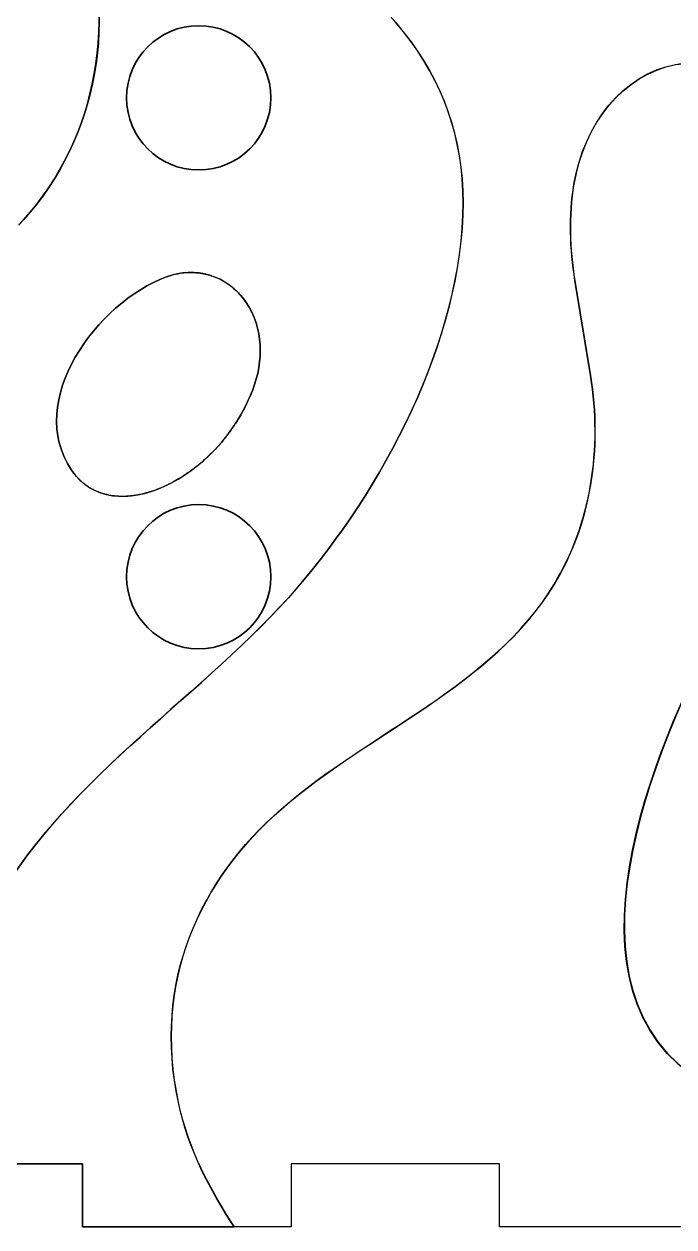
# Model space of a CAD drawing. Header units: millimetres. Extents: x 14 to 1319, y 14 to 743.
# Drawn here: x 911.3 to 1057.3, y 14.2 to 284.3 of the extents above; entities that cross this region are included whole.
import ezdxf

# ---------------------------------------------------------------- set-up
doc = ezdxf.new("R2010")
doc.units = ezdxf.units.MM
doc.layers.add('Layer 1', color=7, linetype='Continuous')

msp = doc.modelspace()

# ---------------------------------------------------------------- linework, layer by layer
at = {"layer": 'Layer 1', "color": 1, "lineweight": 25, "true_color": 0xff0000}
for p, q in [((924.48, 28.35), (877.68, 28.35)), ((924.48, 14.17), (924.48, 28.35)), ((971.29, 28.35), (971.29, 14.17)), ((1018.09, 28.35), (971.29, 28.35)), ((1018.09, 14.17), (1018.09, 28.35)), ((971.29, 14.17), (924.48, 14.17)), ((1064.89, 14.17), (1018.09, 14.17))]:
    msp.add_line(p, q, dxfattribs=at)
at = {"layer": 'Layer 1', "color": 250, "lineweight": 35, "true_color": 0x231f20}
for centre in [(950.56, 267.76), (950.56, 267.76), (950.56, 160.21), (950.56, 160.21)]:
    msp.add_circle(centre, 16.2, dxfattribs=at)
at = {"layer": 'Layer 1'}
for points, knots in [([(963.95, 426.47), (963.5, 426.05), (963.05, 425.61), (962.6, 425.16), (943.95, 406.46), (936.8, 377.36), (944.2, 349.94), (955.45, 308.27), (979.88, 305.16), (998.25, 280.31), (1006.37, 269.33), (1010.46, 256.15), (1009.88, 241.48), (1008.63, 209.9), (989.77, 176.72), (970.69, 155.5), (949.33, 131.75), (919.46, 113.97), (903.58, 84.45), (895.83, 70.03), (892.69, 53.22), (895.3, 36.41), (895.73, 33.63), (896.35, 30.95), (897.1, 28.35)], [201, 201, 201, 201, 202, 202, 202, 203, 203, 203, 204, 204, 204, 205, 205, 205, 206, 206, 206, 207, 207, 207, 208, 208, 208, 209, 209, 209, 209]), ([(897.12, 28.35), (896.37, 30.95), (895.75, 33.63), (895.32, 36.41), (892.72, 53.22), (895.86, 70.03), (903.61, 84.45), (919.49, 113.97), (949.36, 131.75), (970.71, 155.5), (989.79, 176.72), (1008.66, 209.9), (1009.91, 241.48), (1010.49, 256.15), (1006.4, 269.33), (998.28, 280.31), (979.91, 305.16), (955.47, 308.27), (944.23, 349.94), (936.83, 377.35), (943.98, 406.45), (962.62, 425.16), (963.06, 425.61), (963.51, 426.04), (963.95, 426.47)], [448, 448, 448, 448, 449, 449, 449, 450, 450, 450, 451, 451, 451, 452, 452, 452, 453, 453, 453, 454, 454, 454, 455, 455, 455, 456, 456, 456, 456]), ([(910.14, 239.2), (910.49, 239.59), (910.85, 239.97), (911.2, 240.36), (927.88, 258.74), (932.82, 286.12), (923.66, 310.67), (918.11, 325.55), (908.9, 337.86), (897.06, 346.49)], [284, 284, 284, 284, 285, 285, 285, 286, 286, 286, 287, 287, 287, 287]), ([(897.09, 346.49), (908.93, 337.85), (918.14, 325.55), (923.69, 310.67), (932.85, 286.12), (927.91, 258.74), (911.22, 240.36)], [46, 46, 46, 46, 47, 47, 47, 48, 48, 48, 48]), ([(1035.06, 226.73), (1033.88, 233.95), (1033.63, 241.17), (1034.82, 248.36), (1037.07, 261.95), (1045.9, 273.11), (1057.59, 275.23), (1059.8, 275.63), (1061.95, 275.75), (1064.04, 275.59), (1064.79, 275.53), (1065.53, 275.44), (1066.26, 275.32), (1066.5, 275.28), (1066.74, 275.23), (1066.98, 275.19)], [217, 217, 217, 217, 218, 218, 218, 219, 219, 219, 220, 220, 220, 221, 221, 221, 222, 222, 222, 222]), ([(1035.12, 226.72), (1033.94, 233.94), (1033.68, 241.15), (1034.87, 248.35), (1037.12, 261.94), (1045.96, 273.1), (1057.64, 275.22), (1059.83, 275.62), (1061.97, 275.73), (1064.04, 275.59), (1064.79, 275.53), (1065.53, 275.44), (1066.26, 275.32), (1066.5, 275.28), (1066.74, 275.23), (1066.98, 275.19)], [123, 123, 123, 123, 124, 124, 124, 125, 125, 125, 126, 126, 126, 127, 127, 127, 128, 128, 128, 128]), ([(961.22, 221.81), (965.1, 216.16), (965.16, 208.62), (962.69, 202.16), (954.98, 182.07), (931.22, 170.56), (922.02, 184.15), (911.48, 199.73), (927.69, 221.78), (943.32, 227.55), (949.73, 229.92), (956.91, 228.08), (961.22, 221.81)], [0, 0, 0, 0, 1, 1, 1, 2, 2, 2, 3, 3, 3, 4, 4, 4, 4]), ([(923.12, 182.73), (922.73, 183.16), (922.37, 183.64), (922.02, 184.15), (911.48, 199.73), (927.69, 221.78), (943.32, 227.55)], [51, 51, 51, 51, 52, 52, 52, 53, 53, 53, 53]), ([(943.32, 227.55), (943.77, 227.72), (944.23, 227.86), (944.68, 227.98), (946.29, 228.42), (947.94, 228.61), (949.56, 228.52)], [0, 0, 0, 0, 1, 1, 1, 2, 2, 2, 2]), ([(950.29, 228.47), (950.51, 228.45), (950.73, 228.42), (950.94, 228.39), (951.17, 228.36), (951.41, 228.32), (951.64, 228.27)], [4, 4, 4, 4, 5, 5, 5, 6, 6, 6, 6]), ([(951.64, 228.27), (952.58, 228.09), (953.5, 227.81), (954.39, 227.44), (954.59, 227.36), (954.79, 227.27), (954.99, 227.18)], [6, 6, 6, 6, 7, 7, 7, 8, 8, 8, 8]), ([(956.97, 226.06), (957.11, 225.97), (957.24, 225.87), (957.37, 225.78), (957.47, 225.71), (957.57, 225.64), (957.66, 225.56)], [9, 9, 9, 9, 10, 10, 10, 11, 11, 11, 11]), ([(957.66, 225.56), (957.83, 225.43), (958.01, 225.29), (958.18, 225.15), (958.58, 224.83), (958.96, 224.48), (959.32, 224.11)], [11, 11, 11, 11, 12, 12, 12, 13, 13, 13, 13]), ([(959.32, 224.11), (959.55, 223.89), (959.77, 223.65), (959.99, 223.4), (960.42, 222.9), (960.83, 222.37), (961.22, 221.81), (965.1, 216.16), (965.16, 208.62), (962.69, 202.16), (962.37, 201.32), (962.01, 200.49), (961.63, 199.68), (961.43, 199.24), (961.22, 198.81), (961, 198.37), (960.36, 197.11), (959.65, 195.89), (958.9, 194.73), (958.4, 193.97), (957.89, 193.22), (957.34, 192.5), (957.06, 192.13), (956.78, 191.77), (956.51, 191.42)], [13, 13, 13, 13, 14, 14, 14, 15, 15, 15, 16, 16, 16, 17, 17, 17, 18, 18, 18, 19, 19, 19, 20, 20, 20, 21, 21, 21, 21]), ([(958.52, 14.18), (953.05, 22.67), (948.29, 31.4), (946, 42.12), (940.2, 69.31), (950.69, 91.97), (969.1, 108.04), (989.06, 125.46), (1016.48, 135.68), (1030.33, 158.42), (1038.63, 172.05), (1041.24, 189.01), (1038.55, 205.4)], [212, 212, 212, 212, 213, 213, 213, 214, 214, 214, 215, 215, 215, 216, 216, 216, 216]), ([(958.57, 14.17), (953.11, 22.67), (948.34, 31.4), (946.05, 42.11), (940.26, 69.31), (950.73, 91.96), (969.16, 108.03), (989.12, 125.45), (1016.53, 135.66), (1030.38, 158.41), (1038.68, 172.03), (1041.29, 189), (1038.61, 205.39)], [118, 118, 118, 118, 119, 119, 119, 120, 120, 120, 121, 121, 121, 122, 122, 122, 122]), ([(954.77, 189.38), (954.18, 188.73), (953.56, 188.09), (952.94, 187.49), (952.31, 186.89), (951.66, 186.3), (951.01, 185.75)], [23, 23, 23, 23, 24, 24, 24, 25, 25, 25, 25]), ([(948.98, 184.14), (948.66, 183.89), (948.33, 183.66), (948, 183.44), (946.97, 182.73), (945.93, 182.09), (944.89, 181.51), (944.19, 181.13), (943.49, 180.78), (942.79, 180.46)], [28, 28, 28, 28, 29, 29, 29, 30, 30, 30, 31, 31, 31, 31]), ([(925.64, 180.49), (925.41, 180.64), (925.19, 180.8), (924.97, 180.97), (924.53, 181.31), (924.11, 181.68), (923.71, 182.09), (923.51, 182.29), (923.31, 182.51), (923.12, 182.73)], [48, 48, 48, 48, 49, 49, 49, 50, 50, 50, 51, 51, 51, 51]), ([(929.17, 178.85), (928.77, 178.95), (928.38, 179.09), (927.99, 179.25), (927.79, 179.33), (927.6, 179.41), (927.41, 179.5), (927.22, 179.59), (927.03, 179.68), (926.84, 179.78)], [43, 43, 43, 43, 44, 44, 44, 45, 45, 45, 46, 46, 46, 46]), ([(935.57, 178.38), (935.47, 178.37), (935.38, 178.36), (935.28, 178.35), (934.04, 178.22), (932.83, 178.22), (931.65, 178.35), (931.08, 178.41), (930.51, 178.51), (929.95, 178.64), (929.69, 178.7), (929.43, 178.77), (929.17, 178.85)], [39, 39, 39, 39, 40, 40, 40, 41, 41, 41, 42, 42, 42, 43, 43, 43, 43]), ([(942.78, 180.46), (942.43, 180.3), (942.07, 180.15), (941.72, 180.01), (941.02, 179.72), (940.31, 179.47), (939.62, 179.25)], [32, 32, 32, 32, 33, 33, 33, 34, 34, 34, 34]), ([(1062.56, 47.47), (1061.98, 47.83), (1061.41, 48.22), (1060.85, 48.63), (1030.4, 70.85), (1054.3, 125.85), (1068.91, 151.78), (1078.09, 168.08), (1091.04, 180.45), (1107.48, 176.91), (1108.11, 176.78), (1108.74, 176.62), (1109.38, 176.44), (1109.57, 176.39), (1109.76, 176.33), (1109.95, 176.27)], [111, 111, 111, 111, 112, 112, 112, 113, 113, 113, 114, 114, 114, 115, 115, 115, 116, 116, 116, 116]), ([(1109.95, 176.27), (1109.76, 176.33), (1109.57, 176.39), (1109.38, 176.44), (1108.74, 176.62), (1108.11, 176.78), (1107.48, 176.91), (1091.06, 180.4), (1078.12, 168.04), (1068.95, 151.76), (1054.35, 125.82), (1030.44, 70.82), (1060.9, 48.61), (1061.45, 48.21), (1062, 47.83), (1062.56, 47.47)], [66, 66, 66, 66, 67, 67, 67, 68, 68, 68, 69, 69, 69, 70, 70, 70, 71, 71, 71, 71])]:
    msp.add_open_spline(points, degree=3, knots=knots, dxfattribs=at)
for points in [[(949.56, 228.52), (949.68, 228.51), (949.8, 228.51), (949.92, 228.5)], [(949.92, 228.5), (950.04, 228.5), (950.17, 228.49), (950.29, 228.47)], [(954.99, 227.18), (955.67, 226.86), (956.33, 226.49), (956.97, 226.06)], [(1038.55, 205.4), (1038.55, 205.4), (1035.06, 226.73), (1035.06, 226.73)], [(1038.61, 205.39), (1038.61, 205.39), (1035.12, 226.72), (1035.12, 226.72)], [(961.22, 221.81), (961.22, 221.81), (961.22, 221.81), (961.22, 221.81)], [(956.51, 191.42), (955.95, 190.72), (955.38, 190.05), (954.77, 189.39)], [(954.77, 189.39), (954.77, 189.38), (954.77, 189.38), (954.77, 189.38)], [(949.05, 184.19), (949.02, 184.17), (949, 184.15), (948.98, 184.14)], [(950.02, 184.94), (949.7, 184.67), (949.38, 184.42), (949.05, 184.19)], [(951.01, 185.75), (950.68, 185.47), (950.35, 185.19), (950.02, 184.94)], [(926.33, 180.06), (926.09, 180.19), (925.87, 180.33), (925.64, 180.49)], [(926.84, 179.78), (926.67, 179.86), (926.5, 179.96), (926.33, 180.06)], [(936.47, 178.51), (936.17, 178.46), (935.87, 178.41), (935.57, 178.38)], [(937.51, 178.7), (937.16, 178.62), (936.82, 178.56), (936.47, 178.51)], [(938.55, 178.95), (938.2, 178.85), (937.86, 178.77), (937.51, 178.7)], [(939.61, 179.25), (939.26, 179.14), (938.9, 179.03), (938.55, 178.95)], [(939.62, 179.25), (939.61, 179.25), (939.61, 179.25), (939.61, 179.25)], [(942.79, 180.46), (942.78, 180.47), (942.78, 180.47), (942.78, 180.46)], [(897.1, 28.35), (897.1, 28.35), (924.48, 28.35), (924.48, 28.35)], [(924.48, 28.35), (924.48, 28.35), (924.48, 14.18), (924.48, 14.18)], [(971.29, 28.35), (971.29, 28.35), (971.29, 14.17), (971.29, 14.17)], [(1018.09, 28.35), (1018.09, 28.35), (971.29, 28.35), (971.29, 28.35)], [(1018.09, 14.17), (1018.09, 14.17), (1018.09, 28.35), (1018.09, 28.35)], [(924.48, 14.18), (924.48, 14.18), (958.52, 14.18), (958.52, 14.18)], [(971.29, 14.17), (971.29, 14.17), (958.57, 14.17), (958.57, 14.17)], [(1064.89, 14.17), (1064.89, 14.17), (1018.09, 14.17), (1018.09, 14.17)]]:
    msp.add_open_spline(points, degree=3, dxfattribs=at)

doc.saveas('drawing.dxf')
